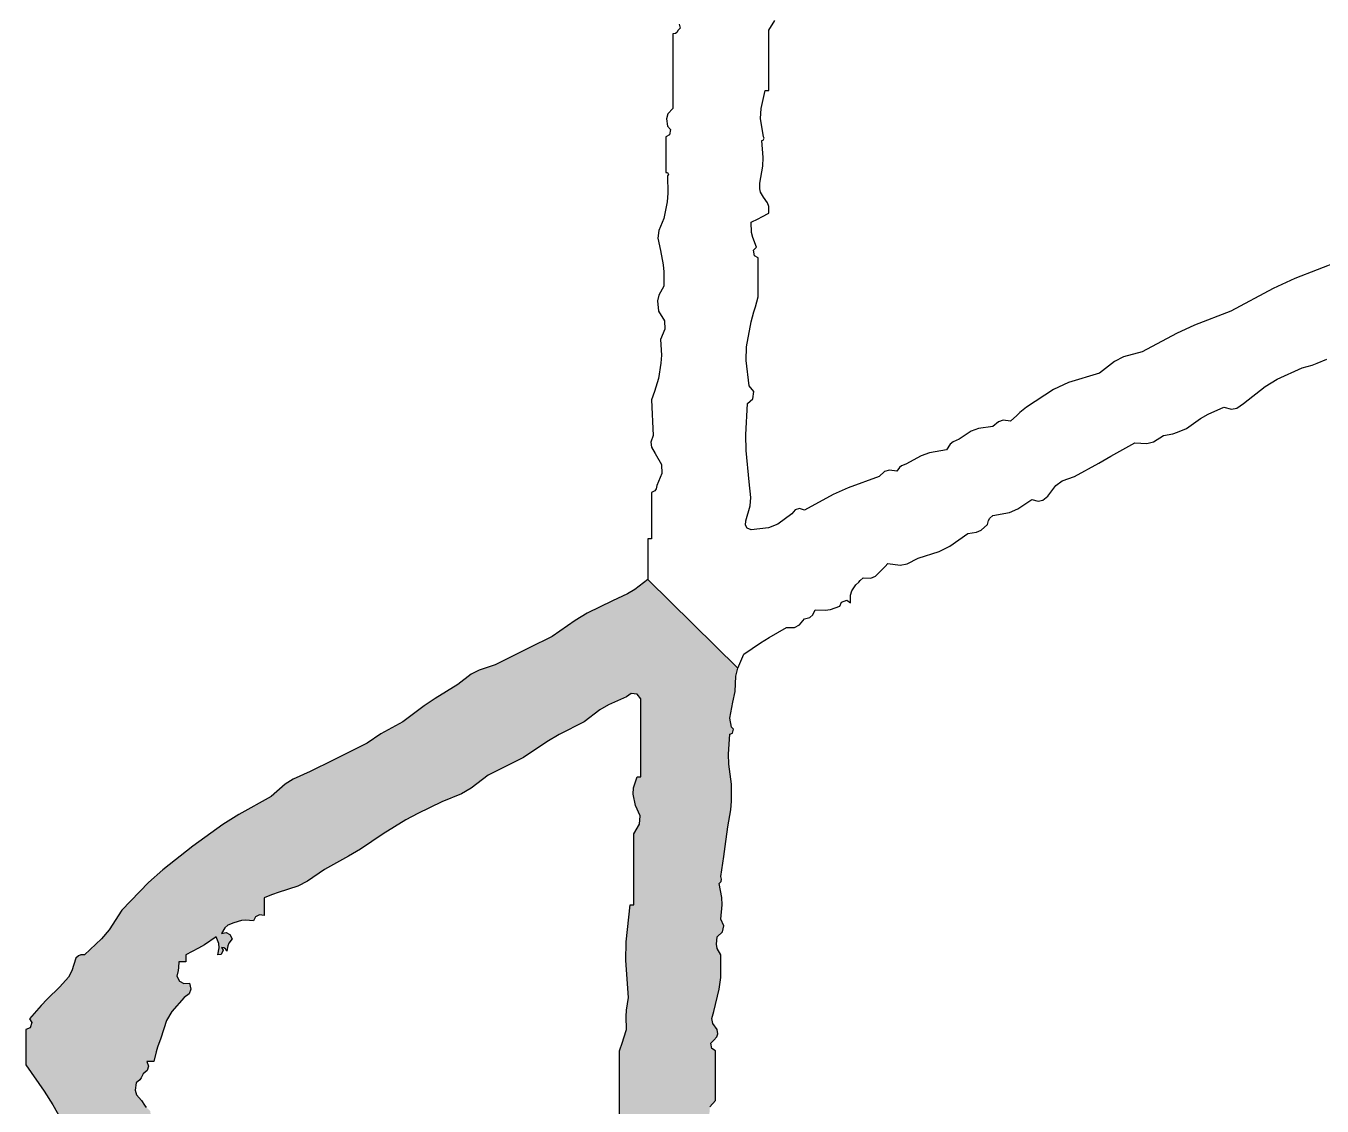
# Model space of a CAD drawing. Header units: millimetres. Extents: x 166235 to 642180, y -176646 to -48310.
# Drawn here: x 270111.2 to 270384.7, y -129381.8 to -129153.9 of the extents above; entities that cross this region are included whole.
import ezdxf

# ---------------------------------------------------------------- set-up
doc = ezdxf.new("R2010")
doc.units = ezdxf.units.MM
doc.header["$LTSCALE"] = 1000

# ---------------------------------------------------------------- blocks, each defined once
blk = doc.blocks.new('NJH')
h = blk.add_hatch(color=256)
h.dxf.hatch_style = 1
h.paths.add_polyline_path([(0.758523, 4.888284), (0.757103, 4.928049), (0.762545, 5.005704), (0.773289, 5.009679), (0.7771, 5.024925), (0.769491, 5.033488), (0.766713, 5.04738), (0.765323, 5.054326), (0.762545, 5.068218), (0.77088, 5.109894), (0.775048, 5.130733), (0.783383, 5.172409), (0.786509, 5.232305), (0.793912, 5.263397), (0.443028, 5.610008), (0.391289, 5.570988), (0.362884, 5.553945), (0.304107, 5.526656), (0.205861, 5.478083), (0.158131, 5.450006), (0.067942, 5.387736), (-0.020967, 5.343281), (-0.065421, 5.321054), (-0.154331, 5.276599), (-0.216886, 5.255977), (-0.247626, 5.239875), (-0.300197, 5.200193), (-0.388773, 5.14563), (-0.432, 5.116348), (-0.515524, 5.054326), (-0.572527, 5.023502), (-0.600422, 5.006765), (-0.654444, 4.970974), (-0.743354, 4.926519), (-0.787808, 4.904292), (-0.876717, 4.859837), (-0.943018, 4.830621), (-0.974983, 4.810279), (-1.02953, 4.762593), (-1.156305, 4.692413), (-1.217887, 4.653224), (-1.335155, 4.568104), (-1.453392, 4.476585), (-1.509571, 4.426025), (-1.612996, 4.318047), (-1.662511, 4.242039), (-1.692541, 4.206288), (-1.758863, 4.144397), (-1.773794, 4.143433), (-1.782116, 4.140104), (-1.793593, 4.130505), (-1.808075, 4.081599), (-1.821833, 4.057141), (-1.856107, 4.019368), (-1.904887, 3.970864), (-1.92855, 3.945809), (-1.974189, 3.89434), (-1.964585, 3.879624), (-1.971569, 3.858673), (-1.988082, 3.852664), (-1.988082, 3.797095), (-1.988082, 3.769311), (-1.988082, 3.713743), (-1.916696, 3.611285), (-1.883219, 3.558279), (-1.821377, 3.449794), (-1.825338, 3.421058), (-1.819664, 3.402144), (-1.800539, 3.380334), (-1.78701, 3.329383), (-1.778611, 3.304183), (-1.758863, 3.255305), (-1.722092, 3.197701), (-1.706478, 3.166472), (-1.682456, 3.102493), (-1.685834, 3.077873), (-1.676395, 3.058994), (-1.654672, 3.046925), (-1.653363, 3.00795), (-1.654783, 2.988073), (-1.661618, 2.94968), (-1.651466, 2.930501), (-1.643922, 2.921448), (-1.626888, 2.908004), (-1.635351, 2.878115), (-1.631438, 2.856595), (-1.612996, 2.831598), (-1.593584, 2.815593), (-1.590625, 2.78896), (-1.60605, 2.769083), (-1.611149, 2.702539), (-1.609721, 2.668269), (-1.599104, 2.602379), (-1.565572, 2.547697), (-1.554714, 2.513571), (-1.550482, 2.449566), (-1.557691, 2.411242), (-1.556119, 2.389233), (-1.543536, 2.352322), (-1.537362, 2.35163), (-1.533439, 2.343784), (-1.53659, 2.33843), (-1.550494, 2.32455), (-1.546878, 2.299239), (-1.529644, 2.289808), (-1.512409, 2.280377), (-1.508793, 2.255065), (-1.522698, 2.241185), (-1.511904, 2.144742), (-1.500472, 2.096159), (-1.46713, 2.005021), (-1.461123, 1.970393), (-1.455317, 1.952974), (-1.439345, 1.921668), (-1.428251, 1.882765), (-1.422694, 1.863316), (-1.411561, 1.824424), (-1.394891, 1.757742), (-1.386556, 1.724401), (-1.369885, 1.657719), (-1.364432, 1.620844), (-1.354437, 1.600855), (-1.328209, 1.574367), (-1.256573, 1.420994), (-1.223164, 1.343038), (-1.161504, 1.185389), (-1.159334, 1.159268), (-1.149303, 1.143219), (-1.126774, 1.129821), (-1.130735, 1.101085), (-1.125061, 1.082171), (-1.105936, 1.060361), (-1.101643, 1.035884), (-1.095158, 1.022914), (-1.078152, 1.004793), (-1.068509, 0.975264), (-1.061259, 0.960764), (-1.043422, 0.935332), (-1.044919, 0.896068), (-1.041961, 0.875363), (-1.02953, 0.838088), (-1.015407, 0.808926), (-1.006938, 0.794812), (-0.987854, 0.768628), (-0.981684, 0.711683), (-0.974478, 0.682856), (-0.953124, 0.629707), (-0.933025, 0.606022), (-0.925283, 0.590537), (-0.918393, 0.560247), (-0.900934, 0.562231), (-0.889495, 0.558418), (-0.876717, 0.546355), (-0.886624, 0.511179), (-0.882847, 0.486628), (-0.862825, 0.456057), (-0.7908, 0.389144), (-0.75468, 0.355803), (-0.682229, 0.289352), (-0.682229, 0.281017), (-0.682229, 0.276849), (-0.682229, 0.268514), (-0.614977, 0.239226), (-0.58245, 0.214443), (-0.536362, 0.157377), (-0.498573, 0.157741), (-0.477112, 0.151137), (-0.446064, 0.129593), (-0.39627, 0.13685), (-0.368021, 0.133711), (-0.321035, 0.115701), (-0.258199, 0.088831), (-0.22742, 0.073441), (-0.168223, 0.039295), (-0.112575, 0.031504), (-0.084786, 0.027335), (-0.029302, 0.018457), (-0.02133, 0.003555), (0, 0), (0.012374, 0.011511), (0.050693, 0.016919), (0.070605, 0.024578), (0.102672, 0.046241), (0.118965, 0.055293), (0.126044, 0.069452), (0.123511, 0.087917), (0.14097, 0.085934), (0.152409, 0.089746), (0.165187, 0.101809), (0.168488, 0.139455), (0.174538, 0.159118), (0.192971, 0.192108), (0.227253, 0.245534), (0.24044, 0.276304), (0.255485, 0.337974), (0.253991, 0.371742), (0.257012, 0.389868), (0.269377, 0.421326), (0.277712, 0.463003), (0.28188, 0.483841), (0.290215, 0.525517), (0.280005, 0.555505), (0.275805, 0.570903), (0.269377, 0.601923), (0.317449, 0.687543), (0.338511, 0.732475), (0.373568, 0.824196), (0.37019, 0.848816), (0.379629, 0.867695), (0.401352, 0.879764), (0.404421, 0.9242), (0.405811, 0.946429), (0.408298, 0.990901), (0.394312, 1.021672), (0.39898, 1.049681), (0.42219, 1.074253), (0.430525, 1.090923), (0.434693, 1.099259), (0.443028, 1.115929), (0.443028, 1.171497), (0.443028, 1.199281), (0.443028, 1.25485), (0.456396, 1.284495), (0.462015, 1.299948), (0.470812, 1.331256), (0.485097, 1.400636), (0.492044, 1.435369), (0.505542, 1.504907), (0.512929, 1.567154), (0.520029, 1.598394), (0.540272, 1.657719), (0.531428, 1.701638), (0.534781, 1.728465), (0.554164, 1.768856), (0.554164, 1.824424), (0.554164, 1.852208), (0.554164, 1.907776), (0.565278, 1.924447), (0.570835, 1.932782), (0.581948, 1.949452), (0.572501, 1.998642), (0.571062, 2.024548), (0.575002, 2.074481), (0.587648, 2.164051), (0.596017, 2.208686), (0.616678, 2.296754), (0.627723, 2.351284), (0.629174, 2.380314), (0.623624, 2.435674), (0.634738, 2.446788), (0.640295, 2.452345), (0.651409, 2.463458), (0.657648, 2.488303), (0.653691, 2.506109), (0.637517, 2.525973), (0.629001, 2.528138), (0.625058, 2.539969), (0.63057, 2.546811), (0.638906, 2.555146), (0.643073, 2.559313), (0.651409, 2.567649), (0.652422, 2.603861), (0.651002, 2.622316), (0.644463, 2.657947), (0.663587, 2.679757), (0.669262, 2.698672), (0.665301, 2.727407), (0.641152, 2.758027), (0.638803, 2.79091), (0.658355, 2.824652), (0.676273, 2.872081), (0.68076, 2.899003), (0.679193, 2.94968), (0.659775, 2.960849), (0.656176, 2.989644), (0.672247, 3.005248), (0.683781, 3.104643), (0.685191, 3.155424), (0.679193, 3.255305), (0.689936, 3.259281), (0.693748, 3.274526), (0.686139, 3.283089), (0.684422, 3.333149), (0.685833, 3.358557), (0.693085, 3.408118), (0.705912, 3.439018), (0.707567, 3.458874), (0.700031, 3.49147), (0.682742, 3.520113), (0.685185, 3.549436), (0.706977, 3.574823), (0.706977, 3.652618), (0.706977, 3.691516), (0.706977, 3.769311), (0.692075, 3.777283), (0.68852, 3.798613), (0.700031, 3.810987), (0.712261, 3.823605), (0.716136, 3.835231), (0.713923, 3.852664), (0.696934, 3.87534), (0.69307, 3.894658), (0.700031, 3.922124), (0.721539, 4.009105), (0.727251, 4.054797), (0.727815, 4.144397), (0.714012, 4.169142), (0.7107, 4.185707), (0.713923, 4.213857), (0.734184, 4.233664), (0.7389, 4.257241), (0.727815, 4.283317), (0.733365, 4.338677), (0.731913, 4.367707), (0.720869, 4.422238), (0.728435, 4.430839), (0.730443, 4.438872), (0.727815, 4.450022), (0.738929, 4.527817), (0.744485, 4.566715), (0.755599, 4.644511), (0.767167, 4.710416), (0.769991, 4.744304), (0.769491, 4.811215)])
h.paths.add_polyline_path([(0.415244, 4.838999), (0.409687, 4.838999), (0.406908, 4.838999), (0.401352, 4.838999), (0.386812, 4.796898), (0.385221, 4.771447), (0.394406, 4.727863), (0.412211, 4.687035), (0.41021, 4.655019), (0.38746, 4.616727), (0.38746, 4.50559), (0.38746, 4.450022), (0.38746, 4.338885), (0.381903, 4.338885), (0.379124, 4.338885), (0.373568, 4.338885), (0.357822, 4.195242), (0.35641, 4.121835), (0.366621, 3.977692), (0.35871, 3.928232), (0.357291, 3.902695), (0.359675, 3.852664), (0.348562, 3.819323), (0.343005, 3.802652), (0.331891, 3.769311), (0.331891, 3.641504), (0.331891, 3.577601), (0.331891, 3.449794), (0.326335, 3.449794), (0.323556, 3.449794), (0.317999, 3.449794), (0.317999, 3.394226), (0.317999, 3.366442), (0.317999, 3.310874), (0.312442, 3.310874), (0.309664, 3.310874), (0.304107, 3.310874), (0.304107, 3.171953), (0.304107, 3.102493), (0.304107, 2.963572), (0.291705, 2.957314), (0.285804, 2.949447), (0.283269, 2.935788), (0.276665, 2.891477), (0.279853, 2.865974), (0.297161, 2.824652), (0.313987, 2.802368), (0.311121, 2.773702), (0.290215, 2.755191), (0.290215, 2.677396), (0.290215, 2.638498), (0.290215, 2.560703), (0.269789, 2.490033), (0.262727, 2.453311), (0.255485, 2.380106), (0.236153, 2.333649), (0.23293, 2.304645), (0.241593, 2.255078), (0.234758, 2.216684), (0.233338, 2.196808), (0.234647, 2.157833), (0.223533, 2.135606), (0.217977, 2.124492), (0.206863, 2.102265), (0.206863, 2.046697), (0.206863, 2.018913), (0.206863, 1.963344), (0.185275, 1.936604), (0.17956, 1.913746), (0.186025, 1.879992), (0.174911, 1.791083), (0.169354, 1.746628), (0.158241, 1.657719), (0.155462, 1.635492), (0.154073, 1.624378), (0.151295, 1.602151), (0.151295, 1.629935), (0.151295, 1.643827), (0.151295, 1.671611), (0.148516, 1.654941), (0.147127, 1.646606), (0.144349, 1.629935), (0.127678, 1.529912), (0.119343, 1.479901), (0.102672, 1.379878), (0.099894, 1.363208), (0.098505, 1.354872), (0.095726, 1.338202), (0.095726, 1.299304), (0.095726, 1.279855), (0.095726, 1.240958), (0.080824, 1.232985), (0.07727, 1.211656), (0.08878, 1.199281), (0.089343, 1.176377), (0.086164, 1.163658), (0.074888, 1.143713), (0.050949, 1.085053), (0.042369, 1.053593), (0.033212, 0.990901), (0.022099, 0.935332), (0.016542, 0.907548), (0.005428, 0.85198), (0.010762, 0.828848), (0.003819, 0.810332), (-0.01541, 0.796412), (-0.024045, 0.746451), (-0.028213, 0.721444), (-0.036248, 0.671383), (-0.05569, 0.621369), (-0.065415, 0.596364), (-0.08487, 0.546355), (-0.09328, 0.530926), (-0.110561, 0.525166), (-0.126546, 0.532463), (-0.127875, 0.544817), (-0.14365, 0.552704), (-0.154331, 0.546355), (-0.172835, 0.575843), (-0.181232, 0.591238), (-0.196007, 0.622761), (-0.286843, 0.691558), (-0.328645, 0.733359), (-0.397441, 0.824196), (-0.416946, 0.837728), (-0.424077, 0.856744), (-0.41828, 0.879764), (-0.477083, 0.962795), (-0.506258, 1.004473), (-0.564146, 1.088145), (-0.584482, 1.112435), (-0.590172, 1.1333), (-0.584984, 1.164551), (-0.612768, 1.192335), (-0.62666, 1.206227), (-0.654444, 1.234012), (-0.667976, 1.253516), (-0.686993, 1.260647), (-0.710013, 1.25485), (-0.728902, 1.297058), (-0.74197, 1.317386), (-0.772527, 1.352094), (-0.806801, 1.389867), (-0.820559, 1.414325), (-0.835041, 1.46323), (-0.848933, 1.46323), (-0.855879, 1.46323), (-0.869771, 1.46323), (-0.883663, 1.477123), (-0.890609, 1.484069), (-0.904501, 1.497961), (-0.960563, 1.560513), (-0.985021, 1.59648), (-1.022584, 1.671611), (-1.044211, 1.711335), (-1.049189, 1.737888), (-1.043422, 1.782748), (-1.057219, 1.81471), (-1.065695, 1.830249), (-1.085098, 1.859154), (-1.104692, 1.902489), (-1.107992, 1.930537), (-1.09899, 1.977236), (-1.116024, 1.990681), (-1.123568, 1.999734), (-1.13372, 2.018913), (-1.15364, 2.065949), (-1.163366, 2.08957), (-1.182342, 2.136995), (-1.200726, 2.154834), (-1.205332, 2.175564), (-1.196235, 2.199509), (-1.215683, 2.238407), (-1.225408, 2.257856), (-1.244857, 2.296754), (-1.242139, 2.3301), (-1.24075, 2.34677), (-1.237911, 2.380106), (-1.250688, 2.368043), (-1.262127, 2.36423), (-1.279587, 2.366214), (-1.264655, 2.417152), (-1.261696, 2.445258), (-1.265695, 2.498188), (-1.292585, 2.559335), (-1.302583, 2.592188), (-1.314317, 2.657947), (-1.308825, 2.719393), (-1.313411, 2.753028), (-1.335155, 2.81076), (-1.346906, 2.862524), (-1.349763, 2.889658), (-1.349047, 2.942734), (-1.368496, 2.962183), (-1.37822, 2.971907), (-1.397669, 2.991356), (-1.403182, 2.998198), (-1.399238, 3.010029), (-1.390723, 3.012194), (-1.372577, 3.037407), (-1.368721, 3.058615), (-1.376831, 3.088601), (-1.403002, 3.130854), (-1.414299, 3.153448), (-1.432399, 3.199737), (-1.432399, 3.244192), (-1.432399, 3.266419), (-1.432399, 3.310874), (-1.443513, 3.333101), (-1.44907, 3.344214), (-1.460184, 3.366442), (-1.487453, 3.429535), (-1.496231, 3.464643), (-1.50186, 3.533146), (-1.517656, 3.548024), (-1.524804, 3.556602), (-1.53659, 3.574823), (-1.555715, 3.596633), (-1.561389, 3.615547), (-1.557428, 3.644283), (-1.543331, 3.655135), (-1.537137, 3.662878), (-1.529644, 3.679013), (-1.513878, 3.691685), (-1.509061, 3.708547), (-1.515752, 3.727635), (-1.504638, 3.727635), (-1.499081, 3.727635), (-1.487968, 3.727635), (-1.479099, 3.76437), (-1.4735, 3.782567), (-1.460184, 3.817933), (-1.438093, 3.887935), (-1.418465, 3.922662), (-1.369885, 3.977692), (-1.350381, 3.991224), (-1.34325, 4.01024), (-1.349047, 4.03326), (-1.371399, 4.031795), (-1.387584, 4.041043), (-1.397669, 4.061044), (-1.3936, 4.083072), (-1.392201, 4.094261), (-1.390723, 4.116613), (-1.37961, 4.116613), (-1.374053, 4.116613), (-1.362939, 4.116613), (-1.362939, 4.127726), (-1.362939, 4.133283), (-1.362939, 4.144397), (-1.314134, 4.169315), (-1.290349, 4.183306), (-1.244857, 4.213857), (-1.234017, 4.188124), (-1.232381, 4.171766), (-1.237911, 4.144397), (-1.225556, 4.145726), (-1.217669, 4.1615), (-1.224019, 4.172181), (-1.214091, 4.170841), (-1.208236, 4.166937), (-1.203181, 4.158289), (-1.199061, 4.179044), (-1.194531, 4.189614), (-1.182342, 4.206911), (-1.19081, 4.223514), (-1.205655, 4.230937), (-1.224019, 4.227749), (-1.210439, 4.249469), (-1.198938, 4.259328), (-1.175396, 4.269425), (-1.145831, 4.277651), (-1.129554, 4.279131), (-1.09899, 4.276371), (-1.090522, 4.292975), (-1.075677, 4.300397), (-1.057314, 4.297209), (-1.057314, 4.324993), (-1.057314, 4.338885), (-1.057314, 4.36667), (-1.035465, 4.375951), (-1.02431, 4.380134), (-1.001746, 4.387508), (-0.924965, 4.412562), (-0.887261, 4.431414), (-0.821149, 4.477806), (-0.7271, 4.529277), (-0.681078, 4.557169), (-0.59193, 4.616727), (-0.502717, 4.671029), (-0.456667, 4.696147), (-0.362711, 4.741755), (-0.285586, 4.773489), (-0.248192, 4.795062), (-0.182115, 4.845945), (-0.126546, 4.87373), (-0.098762, 4.887622), (-0.043194, 4.915406), (0.047892, 4.976356), (0.095443, 5.004327), (0.192971, 5.054326), (0.254597, 5.100821), (0.28887, 5.120813), (0.359675, 5.151571), (0.377894, 5.164604), (0.400794, 5.161741), (0.415244, 5.144625), (0.415244, 5.022375), (0.415244, 4.961249)], flags=16)
for p, q in [((0.56111, 7.756331), (0.556055, 7.747682)), ((0.568719, 7.764894), (0.56111, 7.756331)), ((0.564908, 7.780139), (0.568719, 7.764894)), ((0.915358, 7.756331), (0.938108, 7.794623)), ((0.915358, 7.661865), (0.915358, 7.756331)), ((0.5502, 7.743778), (0.540272, 7.742439)), ((0.540272, 7.742439), (0.540272, 7.625745)), ((0.556055, 7.747682), (0.5502, 7.743778)), ((0.915358, 7.614632), (0.915358, 7.661865)), ((0.540272, 7.625745), (0.540272, 7.567399)), ((0.915358, 7.520166), (0.915358, 7.614632)), ((0.540272, 7.567399), (0.540272, 7.450705)), ((0.884678, 7.44985), (0.901466, 7.520166)), ((0.901466, 7.520166), (0.907022, 7.520166)), ((0.907022, 7.520166), (0.909801, 7.520166)), ((0.909801, 7.520166), (0.915358, 7.520166)), ((0.540272, 7.450705), (0.520836, 7.429172)), ((0.883183, 7.410967), (0.884678, 7.44985)), ((0.520836, 7.429172), (0.51506, 7.409921)), ((0.51506, 7.409921), (0.519434, 7.381245)), ((0.89452, 7.339569), (0.883183, 7.410967)), ((0.52739, 7.347541), (0.512488, 7.339569)), ((0.519434, 7.381245), (0.530945, 7.368871)), ((0.530945, 7.368871), (0.52739, 7.347541)), ((0.512488, 7.339569), (0.512488, 7.284001)), ((0.887573, 7.325677), (0.893748, 7.326369)), ((0.892904, 7.25915), (0.887573, 7.325677)), ((0.893748, 7.326369), (0.89767, 7.334214)), ((0.89767, 7.334214), (0.89452, 7.339569)), ((0.512488, 7.284001), (0.512488, 7.256217)), ((0.512488, 7.256217), (0.512488, 7.200648)), ((0.891474, 7.224825), (0.892904, 7.25915)), ((0.512488, 7.200648), (0.518662, 7.199956)), ((0.518662, 7.199956), (0.522585, 7.192111)), ((0.880627, 7.158972), (0.891474, 7.224825)), ((0.522585, 7.192111), (0.519434, 7.186756)), ((0.519434, 7.186756), (0.520889, 7.119859)), ((0.880064, 7.136068), (0.880627, 7.158972)), ((0.520889, 7.119859), (0.518049, 7.085785)), ((0.883244, 7.123349), (0.880064, 7.136068)), ((0.89452, 7.103404), (0.883244, 7.123349)), ((0.910344, 7.082325), (0.89452, 7.103404)), ((0.518049, 7.085785), (0.505542, 7.020052)), ((0.91537, 7.067248), (0.910344, 7.082325)), ((0.915358, 7.04089), (0.91537, 7.067248)), ((0.505542, 7.020052), (0.485151, 6.974049)), ((0.845897, 7.00616), (0.873799, 7.019815)), ((0.847813, 6.966425), (0.845897, 7.00616)), ((0.873799, 7.019815), (0.887693, 7.026762)), ((0.887693, 7.026762), (0.915358, 7.04089)), ((0.485151, 6.974049), (0.481855, 6.94438)), ((0.481855, 6.94438), (0.49165, 6.895023)), ((0.852201, 6.945946), (0.847813, 6.966425)), ((0.866735, 6.908915), (0.852201, 6.945946)), ((0.49165, 6.895023), (0.50216, 6.840176)), ((0.855225, 6.896541), (0.866735, 6.908915)), ((0.858779, 6.875211), (0.855225, 6.896541)), ((0.50216, 6.840176), (0.504983, 6.811945)), ((0.873681, 6.867239), (0.858779, 6.875211)), ((0.873681, 6.806114), (0.873681, 6.867239)), ((3.145032, 6.853347), (2.971206, 6.785811)), ((0.504983, 6.811945), (0.505542, 6.756103)), ((0.873681, 6.775552), (0.873681, 6.806114)), ((0.505542, 6.756103), (0.485494, 6.721743)), ((0.873681, 6.714427), (0.873681, 6.775552)), ((2.88586, 6.746635), (2.721324, 6.658858)), ((2.971206, 6.785811), (2.88586, 6.746635)), ((0.485494, 6.721743), (0.480496, 6.698416)), ((0.480496, 6.698416), (0.484704, 6.658858)), ((0.862568, 6.675529), (0.873681, 6.714427)), ((0.484704, 6.658858), (0.507454, 6.620565)), ((0.845897, 6.617182), (0.857011, 6.65608)), ((0.857011, 6.65608), (0.862568, 6.675529)), ((2.721324, 6.658858), (2.578711, 6.603687)), ((0.509455, 6.58855), (0.49165, 6.547722)), ((0.507454, 6.620565), (0.509455, 6.58855)), ((0.828388, 6.518665), (0.845897, 6.617182)), ((2.578711, 6.603687), (2.508717, 6.571489)), ((0.49165, 6.547722), (0.495236, 6.486639)), ((2.508717, 6.571489), (2.374023, 6.4991)), ((0.495236, 6.486639), (0.493816, 6.455415)), ((0.826937, 6.466463), (0.828388, 6.518665)), ((2.374023, 6.4991), (2.30189, 6.480261)), ((0.493816, 6.455415), (0.484704, 6.394909)), ((0.838951, 6.367125), (0.826937, 6.466463)), ((2.265669, 6.462151), (2.207319, 6.415747)), ((2.30189, 6.480261), (2.265669, 6.462151)), ((2.901502, 6.392356), (2.999166, 6.436586)), ((2.999166, 6.436586), (3.038804, 6.448195)), ((3.038804, 6.448195), (3.058384, 6.455188)), ((3.058384, 6.455188), (3.09641, 6.471316)), ((0.484704, 6.394909), (0.47359, 6.361568)), ((2.207319, 6.415747), (2.086839, 6.38042)), ((2.854348, 6.363778), (2.901502, 6.392356)), ((0.468033, 6.344898), (0.45692, 6.311557)), ((0.47359, 6.361568), (0.468033, 6.344898)), ((0.856223, 6.345185), (0.838951, 6.367125)), ((0.853279, 6.315751), (0.856223, 6.345185)), ((2.027367, 6.352859), (1.922531, 6.283773)), ((2.086839, 6.38042), (2.027367, 6.352859)), ((2.769947, 6.297665), (2.854348, 6.363778)), ((0.45692, 6.311557), (0.459433, 6.255976)), ((0.825895, 6.175536), (0.832005, 6.297665)), ((0.832005, 6.297665), (0.853279, 6.315751)), ((1.922531, 6.283773), (1.896853, 6.262326)), ((2.632384, 6.255919), (2.69354, 6.283773)), ((2.69354, 6.283773), (2.723527, 6.275663)), ((2.744734, 6.279519), (2.769947, 6.297665)), ((0.459433, 6.255976), (0.460822, 6.228191)), ((1.831281, 6.232166), (1.812367, 6.226491)), ((1.860017, 6.228205), (1.831281, 6.232166)), ((1.884327, 6.251191), (1.860017, 6.228205)), ((1.896853, 6.262326), (1.884327, 6.251191)), ((2.547674, 6.200421), (2.602719, 6.238968)), ((2.602719, 6.238968), (2.632384, 6.255919)), ((2.723527, 6.275663), (2.744734, 6.279519)), ((0.460822, 6.228191), (0.463866, 6.172637)), ((1.705613, 6.189618), (1.658582, 6.158744)), ((1.734738, 6.200348), (1.705613, 6.189618)), ((1.790557, 6.207367), (1.734738, 6.200348)), ((1.812367, 6.226491), (1.790557, 6.207367)), ((2.457375, 6.172637), (2.494457, 6.179922)), ((2.494457, 6.179922), (2.512911, 6.1856)), ((2.512911, 6.1856), (2.547674, 6.200421)), ((0.463866, 6.172637), (0.454742, 6.146246)), ((0.454742, 6.146246), (0.456643, 6.127237)), ((0.827299, 6.113765), (0.825895, 6.175536)), ((1.62354, 6.138788), (1.60996, 6.117068)), ((1.635041, 6.148647), (1.62354, 6.138788)), ((1.658582, 6.158744), (1.635041, 6.148647)), ((2.25197, 6.091712), (2.346239, 6.144852)), ((2.346239, 6.144852), (2.391941, 6.141525)), ((2.391941, 6.141525), (2.418616, 6.148194)), ((2.418616, 6.148194), (2.457375, 6.172637)), ((0.456643, 6.127237), (0.470812, 6.103176)), ((0.470812, 6.103176), (0.495312, 6.059489)), ((0.838951, 5.99204), (0.827299, 6.113765)), ((1.509987, 6.093177), (1.450202, 6.0615)), ((1.543422, 6.104807), (1.509987, 6.093177)), ((1.60996, 6.117068), (1.543422, 6.104807)), ((2.204735, 6.065317), (2.25197, 6.091712)), ((0.495312, 6.059489), (0.497268, 6.02428)), ((1.367821, 6.032003), (1.346011, 6.012878)), ((1.386736, 6.037677), (1.367821, 6.032003)), ((1.415471, 6.033716), (1.386736, 6.037677)), ((1.426324, 6.047813), (1.415471, 6.033716)), ((1.434066, 6.054007), (1.426324, 6.047813)), ((1.450202, 6.0615), (1.434066, 6.054007)), ((2.110074, 6.012878), (2.204735, 6.065317)), ((0.477758, 5.978148), (0.475223, 5.964489)), ((0.497268, 6.02428), (0.477758, 5.978148)), ((0.845283, 5.93099), (0.838951, 5.99204)), ((1.346011, 6.012878), (1.225731, 5.968869)), ((2.005884, 5.936472), (2.036498, 5.978109)), ((2.036498, 5.978109), (2.06116, 5.996194)), ((2.06116, 5.996194), (2.110074, 6.012878)), ((0.469323, 5.956622), (0.45692, 5.950364)), ((0.45692, 5.950364), (0.45692, 5.878125)), ((0.475223, 5.964489), (0.469323, 5.956622)), ((0.842296, 5.898134), (0.845283, 5.93099)), ((1.166745, 5.942184), (1.054278, 5.880903)), ((1.225731, 5.968869), (1.166745, 5.942184)), ((1.98602, 5.920298), (2.005884, 5.936472)), ((0.45692, 5.878125), (0.45692, 5.842006)), ((0.825059, 5.839227), (0.842296, 5.898134)), ((1.018328, 5.882777), (1.005656, 5.867011)), ((1.03519, 5.887594), (1.018328, 5.882777)), ((1.054278, 5.880903), (1.03519, 5.887594)), ((1.855385, 5.872668), (1.888296, 5.886131)), ((1.888296, 5.886131), (1.94337, 5.92258)), ((1.94337, 5.92258), (1.968214, 5.916341)), ((1.968214, 5.916341), (1.98602, 5.920298)), ((0.45692, 5.842006), (0.45692, 5.769767)), ((0.823525, 5.823099), (0.825059, 5.839227)), ((0.950235, 5.826546), (0.914063, 5.812392)), ((1.005656, 5.867011), (0.950235, 5.826546)), ((1.744811, 5.802826), (1.769719, 5.825335)), ((1.769719, 5.825335), (1.773523, 5.841083)), ((1.773523, 5.841083), (1.778452, 5.849298)), ((1.778452, 5.849298), (1.790557, 5.860065)), ((1.790557, 5.860065), (1.855385, 5.872668)), ((0.830945, 5.810733), (0.823525, 5.823099)), ((0.845897, 5.804497), (0.830945, 5.810733)), ((0.914063, 5.812392), (0.845897, 5.804497)), ((1.622158, 5.740583), (1.693313, 5.790605)), ((1.693313, 5.790605), (1.726649, 5.794571)), ((1.726649, 5.794571), (1.744811, 5.802826)), ((0.448585, 5.769767), (0.443028, 5.769767)), ((0.443028, 5.769767), (0.443028, 5.705864)), ((0.451363, 5.769767), (0.448585, 5.769767)), ((0.45692, 5.769767), (0.451363, 5.769767)), ((1.581534, 5.720272), (1.622158, 5.740583)), ((0.443028, 5.705864), (0.443028, 5.673912)), ((0.443028, 5.673912), (0.443028, 5.610008)), ((1.456402, 5.670983), (1.498824, 5.693361)), ((1.498824, 5.693361), (1.581534, 5.720272)), ((1.313367, 5.615143), (1.332577, 5.622827)), ((1.332577, 5.622827), (1.352957, 5.644738)), ((1.352957, 5.644738), (1.364071, 5.655852)), ((1.364071, 5.655852), (1.369628, 5.661409)), ((1.369628, 5.661409), (1.380741, 5.672523)), ((1.380741, 5.672523), (1.428261, 5.666017)), ((1.428261, 5.666017), (1.456402, 5.670983)), ((0.443028, 5.610008), (0.391289, 5.570988)), ((0.793912, 5.263397), (0.443028, 5.610008)), ((1.239017, 5.56545), (1.255713, 5.58917)), ((1.255713, 5.58917), (1.266827, 5.600284)), ((1.266827, 5.600284), (1.272383, 5.605841)), ((1.272383, 5.605841), (1.283497, 5.616954)), ((1.283497, 5.616954), (1.313367, 5.615143)), ((0.304107, 5.526656), (0.205861, 5.478083)), ((0.362884, 5.553945), (0.304107, 5.526656)), ((0.391289, 5.570988), (0.362884, 5.553945)), ((1.193199, 5.505818), (1.199208, 5.522331)), ((1.199208, 5.522331), (1.220159, 5.529314)), ((1.220159, 5.529314), (1.234875, 5.51971)), ((1.233993, 5.548704), (1.239017, 5.56545)), ((1.234875, 5.51971), (1.233993, 5.548704)), ((0.205861, 5.478083), (0.158131, 5.450006)), ((1.075363, 5.462325), (1.087107, 5.472111)), ((1.087107, 5.472111), (1.095954, 5.491926)), ((1.095954, 5.491926), (1.135218, 5.490429)), ((1.135218, 5.490429), (1.155924, 5.493387)), ((1.155924, 5.493387), (1.193199, 5.505818)), ((0.158131, 5.450006), (0.067942, 5.387736)), ((0.916257, 5.38396), (0.984818, 5.422466)), ((0.984818, 5.422466), (1.015878, 5.422908)), ((1.015878, 5.422908), (1.035288, 5.432613)), ((1.035288, 5.432613), (1.054278, 5.457196)), ((1.054278, 5.457196), (1.075363, 5.462325)), ((0.067942, 5.387736), (-0.020967, 5.343281)), ((0.882769, 5.36303), (0.916257, 5.38396)), ((-0.065421, 5.321054), (-0.154331, 5.276599)), ((-0.020967, 5.343281), (-0.065421, 5.321054)), ((0.818113, 5.318275), (0.882769, 5.36303)), ((-0.154331, 5.276599), (-0.216886, 5.255977)), ((0.793912, 5.263397), (0.818113, 5.318275)), ((-0.247626, 5.239875), (-0.300197, 5.200193)), ((-0.216886, 5.255977), (-0.247626, 5.239875)), ((0.783383, 5.172409), (0.786509, 5.232305)), ((0.786509, 5.232305), (0.793912, 5.263397)), ((-0.300197, 5.200193), (-0.388773, 5.14563)), ((0.775048, 5.130733), (0.783383, 5.172409)), ((-0.432, 5.116348), (-0.515524, 5.054326)), ((-0.388773, 5.14563), (-0.432, 5.116348)), ((0.28887, 5.120813), (0.254597, 5.100821)), ((0.359675, 5.151571), (0.28887, 5.120813)), ((0.377894, 5.164604), (0.359675, 5.151571)), ((0.400794, 5.161741), (0.377894, 5.164604)), ((0.415244, 5.144625), (0.400794, 5.161741)), ((0.415244, 5.022375), (0.415244, 5.144625)), ((0.77088, 5.109894), (0.775048, 5.130733)), ((0.254597, 5.100821), (0.192971, 5.054326)), ((0.762545, 5.068218), (0.77088, 5.109894)), ((0.765323, 5.054326), (0.762545, 5.068218)), ((-0.572527, 5.023502), (-0.600422, 5.006765)), ((-0.515524, 5.054326), (-0.572527, 5.023502)), ((0.192971, 5.054326), (0.095443, 5.004327)), ((0.415244, 4.961249), (0.415244, 5.022375)), ((0.766713, 5.04738), (0.765323, 5.054326)), ((0.769491, 5.033488), (0.766713, 5.04738)), ((0.7771, 5.024925), (0.769491, 5.033488)), ((0.773289, 5.009679), (0.7771, 5.024925)), ((-0.654444, 4.970974), (-0.743354, 4.926519)), ((-0.600422, 5.006765), (-0.654444, 4.970974)), ((0.047892, 4.976356), (-0.043194, 4.915406)), ((0.095443, 5.004327), (0.047892, 4.976356)), ((0.757103, 4.928049), (0.762545, 5.005704)), ((0.762545, 5.005704), (0.773289, 5.009679)), ((-0.743354, 4.926519), (-0.787808, 4.904292)), ((-0.043194, 4.915406), (-0.098762, 4.887622)), ((0.415244, 4.838999), (0.415244, 4.961249)), ((0.758523, 4.888284), (0.757103, 4.928049)), ((-0.787808, 4.904292), (-0.876717, 4.859837)), ((-0.126546, 4.87373), (-0.182115, 4.845945)), ((-0.098762, 4.887622), (-0.126546, 4.87373)), ((0.769491, 4.811215), (0.758523, 4.888284)), ((-0.943018, 4.830621), (-0.974983, 4.810279)), ((-0.876717, 4.859837), (-0.943018, 4.830621)), ((-0.182115, 4.845945), (-0.248192, 4.795062)), ((0.386812, 4.796898), (0.401352, 4.838999)), ((0.401352, 4.838999), (0.406908, 4.838999)), ((0.406908, 4.838999), (0.409687, 4.838999)), ((0.409687, 4.838999), (0.415244, 4.838999)), ((-1.02953, 4.762593), (-1.156305, 4.692413)), ((-0.974983, 4.810279), (-1.02953, 4.762593)), ((-0.285586, 4.773489), (-0.362711, 4.741755)), ((-0.248192, 4.795062), (-0.285586, 4.773489)), ((0.385221, 4.771447), (0.386812, 4.796898)), ((0.394406, 4.727863), (0.385221, 4.771447)), ((0.769991, 4.744304), (0.769491, 4.811215)), ((-0.362711, 4.741755), (-0.456667, 4.696147)), ((0.412211, 4.687035), (0.394406, 4.727863)), ((0.767167, 4.710416), (0.769991, 4.744304)), ((-1.156305, 4.692413), (-1.217887, 4.653224)), ((-0.502717, 4.671029), (-0.59193, 4.616727)), ((-0.456667, 4.696147), (-0.502717, 4.671029)), ((0.41021, 4.655019), (0.412211, 4.687035)), ((0.755599, 4.644511), (0.767167, 4.710416)), ((-1.217887, 4.653224), (-1.335155, 4.568104)), ((-0.59193, 4.616727), (-0.681078, 4.557169)), ((0.38746, 4.616727), (0.41021, 4.655019)), ((0.38746, 4.50559), (0.38746, 4.616727)), ((0.744485, 4.566715), (0.755599, 4.644511)), ((-1.335155, 4.568104), (-1.453392, 4.476585)), ((0.738929, 4.527817), (0.744485, 4.566715)), ((-0.7271, 4.529277), (-0.821149, 4.477806)), ((-0.681078, 4.557169), (-0.7271, 4.529277)), ((0.727815, 4.450022), (0.738929, 4.527817)), ((-1.453392, 4.476585), (-1.509571, 4.426025)), ((-0.821149, 4.477806), (-0.887261, 4.431414)), ((0.38746, 4.450022), (0.38746, 4.50559)), ((-1.509571, 4.426025), (-1.612996, 4.318047)), ((-0.924965, 4.412562), (-1.001746, 4.387508)), ((-0.887261, 4.431414), (-0.924965, 4.412562)), ((0.38746, 4.338885), (0.38746, 4.450022)), ((0.720869, 4.422238), (0.728435, 4.430839)), ((0.731913, 4.367707), (0.720869, 4.422238)), ((0.730443, 4.438872), (0.727815, 4.450022)), ((0.728435, 4.430839), (0.730443, 4.438872)), ((-1.035465, 4.375951), (-1.057314, 4.36667)), ((-1.057314, 4.36667), (-1.057314, 4.338885)), ((-1.02431, 4.380134), (-1.035465, 4.375951)), ((-1.001746, 4.387508), (-1.02431, 4.380134)), ((0.733365, 4.338677), (0.731913, 4.367707)), ((-1.612996, 4.318047), (-1.662511, 4.242039)), ((-1.057314, 4.338885), (-1.057314, 4.324993)), ((-1.057314, 4.324993), (-1.057314, 4.297209)), ((0.357822, 4.195242), (0.373568, 4.338885)), ((0.373568, 4.338885), (0.379124, 4.338885)), ((0.379124, 4.338885), (0.381903, 4.338885)), ((0.381903, 4.338885), (0.38746, 4.338885)), ((0.727815, 4.283317), (0.733365, 4.338677)), ((-1.198938, 4.259328), (-1.210439, 4.249469)), ((-1.175396, 4.269425), (-1.198938, 4.259328)), ((-1.145831, 4.277651), (-1.175396, 4.269425)), ((-1.129554, 4.279131), (-1.145831, 4.277651)), ((-1.09899, 4.276371), (-1.129554, 4.279131)), ((-1.090522, 4.292975), (-1.09899, 4.276371)), ((-1.075677, 4.300397), (-1.090522, 4.292975)), ((-1.057314, 4.297209), (-1.075677, 4.300397)), ((0.7389, 4.257241), (0.727815, 4.283317)), ((0.734184, 4.233664), (0.7389, 4.257241)), ((-1.692541, 4.206288), (-1.758863, 4.144397)), ((-1.662511, 4.242039), (-1.692541, 4.206288)), ((-1.244857, 4.213857), (-1.290349, 4.183306)), ((-1.234017, 4.188124), (-1.244857, 4.213857)), ((-1.210439, 4.249469), (-1.224019, 4.227749)), ((-1.224019, 4.227749), (-1.205655, 4.230937)), ((-1.205655, 4.230937), (-1.19081, 4.223514)), ((-1.182342, 4.206911), (-1.194531, 4.189614)), ((-1.19081, 4.223514), (-1.182342, 4.206911)), ((0.7107, 4.185707), (0.713923, 4.213857)), ((0.713923, 4.213857), (0.734184, 4.233664)), ((-1.314134, 4.169315), (-1.362939, 4.144397)), ((-1.290349, 4.183306), (-1.314134, 4.169315)), ((-1.237911, 4.144397), (-1.232381, 4.171766)), ((-1.232381, 4.171766), (-1.234017, 4.188124)), ((-1.217669, 4.1615), (-1.225556, 4.145726)), ((-1.214091, 4.170841), (-1.224019, 4.172181)), ((-1.224019, 4.172181), (-1.217669, 4.1615)), ((-1.208236, 4.166937), (-1.214091, 4.170841)), ((-1.203181, 4.158289), (-1.208236, 4.166937)), ((-1.199061, 4.179044), (-1.203181, 4.158289)), ((-1.194531, 4.189614), (-1.199061, 4.179044)), ((0.35641, 4.121835), (0.357822, 4.195242)), ((0.714012, 4.169142), (0.7107, 4.185707)), ((0.727815, 4.144397), (0.714012, 4.169142)), ((-1.793593, 4.130505), (-1.808075, 4.081599)), ((-1.782116, 4.140104), (-1.793593, 4.130505)), ((-1.773794, 4.143433), (-1.782116, 4.140104)), ((-1.758863, 4.144397), (-1.773794, 4.143433)), ((-1.390723, 4.116613), (-1.392201, 4.094261)), ((-1.37961, 4.116613), (-1.390723, 4.116613)), ((-1.374053, 4.116613), (-1.37961, 4.116613)), ((-1.362939, 4.116613), (-1.374053, 4.116613)), ((-1.362939, 4.144397), (-1.362939, 4.133283)), ((-1.362939, 4.133283), (-1.362939, 4.127726)), ((-1.362939, 4.127726), (-1.362939, 4.116613)), ((-1.225556, 4.145726), (-1.237911, 4.144397)), ((0.366621, 3.977692), (0.35641, 4.121835)), ((0.727251, 4.054797), (0.727815, 4.144397)), ((-1.821833, 4.057141), (-1.856107, 4.019368)), ((-1.808075, 4.081599), (-1.821833, 4.057141)), ((-1.3936, 4.083072), (-1.397669, 4.061044)), ((-1.397669, 4.061044), (-1.387584, 4.041043)), ((-1.392201, 4.094261), (-1.3936, 4.083072)), ((0.721539, 4.009105), (0.727251, 4.054797)), ((-1.856107, 4.019368), (-1.904887, 3.970864)), ((-1.387584, 4.041043), (-1.371399, 4.031795)), ((-1.371399, 4.031795), (-1.349047, 4.03326)), ((-1.34325, 4.01024), (-1.350381, 3.991224)), ((-1.349047, 4.03326), (-1.34325, 4.01024)), ((0.700031, 3.922124), (0.721539, 4.009105)), ((-1.904887, 3.970864), (-1.92855, 3.945809)), ((-1.369885, 3.977692), (-1.418465, 3.922662)), ((-1.350381, 3.991224), (-1.369885, 3.977692)), ((0.35871, 3.928232), (0.366621, 3.977692)), ((-1.92855, 3.945809), (-1.974189, 3.89434)), ((-1.418465, 3.922662), (-1.438093, 3.887935)), ((0.357291, 3.902695), (0.35871, 3.928232)), ((0.359675, 3.852664), (0.357291, 3.902695)), ((0.69307, 3.894658), (0.700031, 3.922124)), ((-1.971569, 3.858673), (-1.988082, 3.852664)), ((-1.988082, 3.852664), (-1.988082, 3.797095)), ((-1.974189, 3.89434), (-1.964585, 3.879624)), ((-1.964585, 3.879624), (-1.971569, 3.858673)), ((-1.438093, 3.887935), (-1.460184, 3.817933)), ((0.348562, 3.819323), (0.359675, 3.852664)), ((0.696934, 3.87534), (0.69307, 3.894658)), ((0.713923, 3.852664), (0.696934, 3.87534)), ((0.716136, 3.835231), (0.713923, 3.852664)), ((-1.460184, 3.817933), (-1.4735, 3.782567)), ((0.331891, 3.769311), (0.343005, 3.802652)), ((0.343005, 3.802652), (0.348562, 3.819323)), ((0.68852, 3.798613), (0.700031, 3.810987)), ((0.700031, 3.810987), (0.712261, 3.823605)), ((0.712261, 3.823605), (0.716136, 3.835231)), ((-1.988082, 3.797095), (-1.988082, 3.769311)), ((-1.988082, 3.769311), (-1.988082, 3.713743)), ((-1.479099, 3.76437), (-1.487968, 3.727635)), ((-1.4735, 3.782567), (-1.479099, 3.76437)), ((0.331891, 3.641504), (0.331891, 3.769311)), ((0.692075, 3.777283), (0.68852, 3.798613)), ((0.706977, 3.769311), (0.692075, 3.777283)), ((0.706977, 3.691516), (0.706977, 3.769311)), ((-1.988082, 3.713743), (-1.916696, 3.611285)), ((-1.504638, 3.727635), (-1.515752, 3.727635)), ((-1.515752, 3.727635), (-1.509061, 3.708547)), ((-1.509061, 3.708547), (-1.513878, 3.691685)), ((-1.499081, 3.727635), (-1.504638, 3.727635)), ((-1.487968, 3.727635), (-1.499081, 3.727635)), ((-1.543331, 3.655135), (-1.557428, 3.644283)), ((-1.537137, 3.662878), (-1.543331, 3.655135)), ((-1.529644, 3.679013), (-1.537137, 3.662878)), ((-1.513878, 3.691685), (-1.529644, 3.679013)), ((0.706977, 3.652618), (0.706977, 3.691516)), ((0.706977, 3.574823), (0.706977, 3.652618)), ((-1.916696, 3.611285), (-1.883219, 3.558279)), ((-1.557428, 3.644283), (-1.561389, 3.615547)), ((-1.561389, 3.615547), (-1.555715, 3.596633)), ((-1.555715, 3.596633), (-1.53659, 3.574823)), ((0.331891, 3.577601), (0.331891, 3.641504)), ((-1.883219, 3.558279), (-1.821377, 3.449794)), ((-1.53659, 3.574823), (-1.524804, 3.556602)), ((-1.524804, 3.556602), (-1.517656, 3.548024)), ((0.331891, 3.449794), (0.331891, 3.577601)), ((0.685185, 3.549436), (0.706977, 3.574823))]:
    blk.add_line(p, q)
blk = doc.blocks.new('签名')
at = {"xscale": 54, "yscale": 54, "zscale": 54}
blk.add_blockref('NJH', (-149558.5, 148071.67), dxfattribs=at)

msp = doc.modelspace()

# ---------------------------------------------------------------- block references
at = {"color": 1}
msp.add_blockref('签名', (419777.07, -277645.33), dxfattribs=at)

doc.saveas('drawing.dxf')
